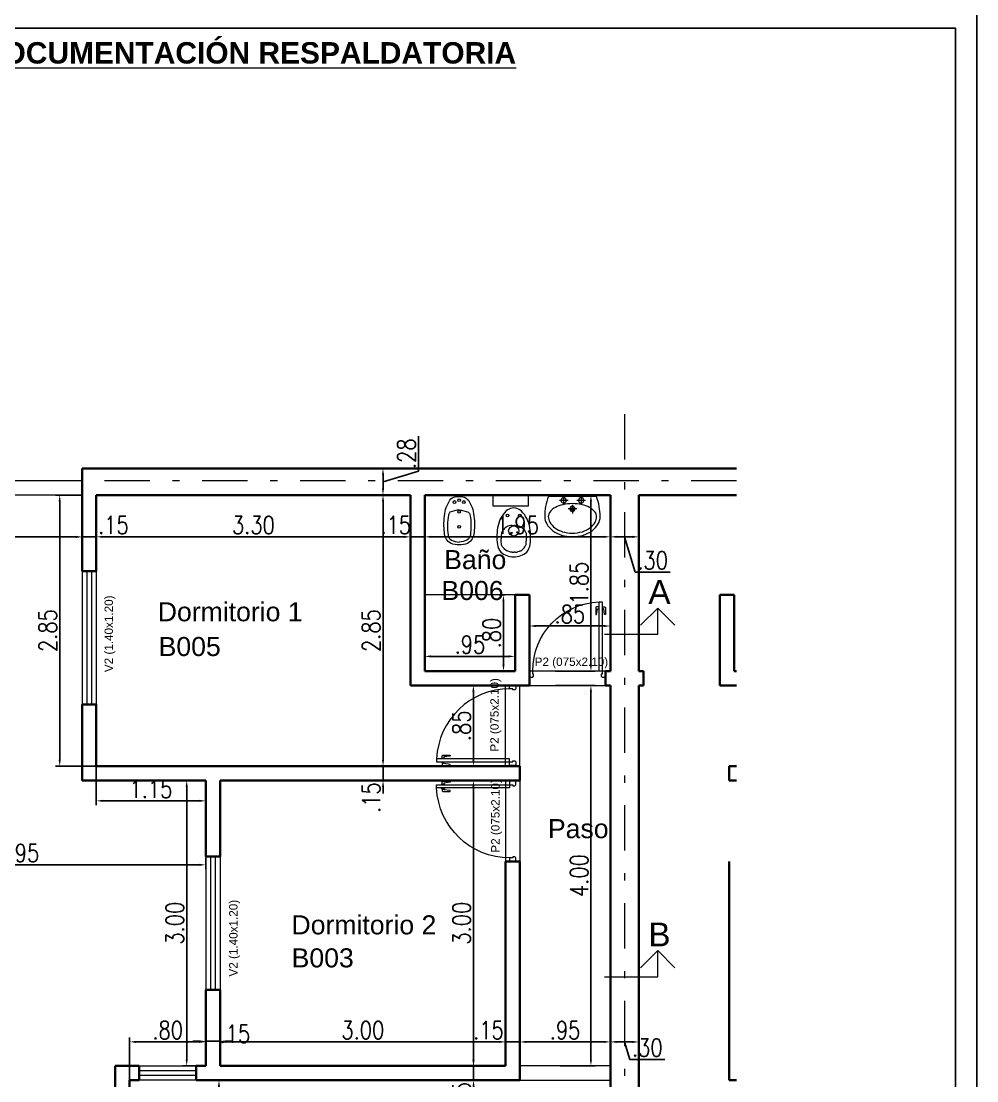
# Model space of a CAD drawing. Header units: millimetres. Extents: x 2761 to 3221, y 1635 to 1962.
# Drawn here: x 3038.4 to 3051.78, y 1847.12 to 1861.96 of the extents above; entities that cross this region are included whole.
import ezdxf
from ezdxf.enums import TextEntityAlignment as Align

# ---------------------------------------------------------------- set-up
doc = ezdxf.new("R2010")
doc.units = ezdxf.units.MM
doc.linetypes.add('DASHDOT', pattern=[25.4, 12.7, -6.35, 0, -6.35])
doc.linetypes.add('DASHED', pattern=[19.05, 12.7, -6.35])
doc.layers.get('Defpoints').update_dxf_attribs({"lineweight": 5})
for name, color, linetype, lineweight in [('Aberturas', 239, 'Continuous', 18), ('Artefacctos', 249, 'Continuous', 20), ('Cotas', 8, 'Continuous', 15), ('Detalles', 3, 'Continuous', 15), ('Ejes', 3, 'DASHDOT', 13), ('Muros', 6, 'Continuous', 50), ('Proyecciones', 249, 'DASHED', 0), ('Textos', 3, 'Continuous', 9)]:
    doc.layers.add(name, color=color, linetype=linetype, lineweight=lineweight)
doc.layers.add('No View', color=70, linetype='Continuous', plot=False)
doc.styles.add('cotas', font='romans.shx', dxfattribs={"width": 0.8})
doc.styles.add('ROMANS', font='romans', dxfattribs={"width": 0.8})
doc.styles.get("Standard").update_dxf_attribs({"font": 'arial.ttf'})
doc.dimstyles.new('Esc 1-75', dxfattribs={"dimtxt": 0.25, "dimasz": 0.09, "dimexe": 0.06, "dimexo": 0, "dimgap": 0.04, "dimtad": 1, "dimlfac": 0.75, "dimzin": 4, "dimdsep": 46, "dimtxsty": 'cotas', "dimcen": 2.5, "dimclrd": 7, "dimclre": 7, "dimclrt": 256, "dimaunit": 1, "dimadec": 0, "dimazin": 0, "dimtfac": 1, "dimtmove": 1, "dimatfit": 3, "dimfxl": 0.06, "dimarcsym": 0})

# ---------------------------------------------------------------- blocks, each defined once
blk = doc.blocks.new('Rotulo-PRONEV')
at = {"ltscale": 4}
blk.add_lwpolyline([(20.701, 2.099), (0.299, 2.099), (0.299, 29.398), (20.701, 29.398)], close=True, dxfattribs=at)
at = {"layer": 'No View'}
blk.add_lwpolyline([(0, 0), (21, 0), (21, 29.7), (0, 29.7)], close=True, dxfattribs=at)
blk = doc.blocks.new('Bidet')
at = {"color": 0, "linetype": 'ByBlock'}
blk.add_lwpolyline([(0.097, 0.628, -0.262722), (0.176, 0.5, -0.061431), (0.171, 0.274, -0.073837), (0.143, 0.178, -0.02136), (0.11, 0.116, -0.217458), (0.046, 0.075, -0.067695), (0, 0.071, -0.067639), (-0.045, 0.075, -0.190009), (-0.109, 0.116, -0.02136), (-0.143, 0.178, -0.069685), (-0.171, 0.274, -0.061431), (-0.176, 0.5, -0.262722), (-0.097, 0.628, -0.09682), (0, 0.645, -0.096471), (0.097, 0.628)], format="xyb", close=True, dxfattribs=at)
for points in [[(-0.127, 0.29, -0.084724), (-0.132, 0.53, -0.252864), (-0.091, 0.589, -0.103412), (0, 0.612, -0.103412)], [(0.127, 0.29, 0.084724), (0.132, 0.53, 0.252864), (0.091, 0.589, 0.103412), (0.001, 0.612, 0.103412)], [(0, 0.231, -0.087783), (-0.109, 0.258, -0.148188), (-0.127, 0.29, -0.09678)], [(0.001, 0.231, 0.087783), (0.109, 0.258, 0.148188), (0.127, 0.29, 0.09678)]]:
    blk.add_lwpolyline(points, format="xyb", dxfattribs=at)
for centre, radius in [((0, 0.431), 0.0166), ((0, 0.253), 0.0171), ((-0.056, 0.137), 0.0166), ((0, 0.116), 0.0166), ((0.056, 0.137), 0.0166)]:
    blk.add_circle(centre, radius, dxfattribs=at)
blk = doc.blocks.new('Inodoro')
at = {"color": 0, "linetype": 'ByBlock'}
blk.add_lwpolyline([(0, 0.585, 0.193023), (-0.137, 0.535, 0.145572), (-0.172, 0.456, 0.077711), (-0.165, 0.255, 0.087544), (-0.125, 0.161, 0.055228), (-0.065, 0.091, 0.090627), (0, 0.072, 0.091051), (0.065, 0.091, 0.055228), (0.126, 0.161, 0.087544), (0.165, 0.255, 0.077711), (0.172, 0.456, 0.145572), (0.137, 0.535, 0.193023), (0, 0.585, 61.25604)], format="xyb", close=True, dxfattribs=at)
for points in [[(-0.015, 0.536), (-0.033, 0.535, 0.028747), (-0.061, 0.527, 0.052421), (-0.075, 0.521, 0.050041), (-0.092, 0.508, 0.040538), (-0.109, 0.49, 0.036304), (-0.125, 0.468, 0.08346), (-0.129, 0.457, 0.024812), (-0.13, 0.446, 0.009631), (-0.132, 0.42, 0.014344), (-0.133, 0.411, 0.009208), (-0.132, 0.396)], [(0.015, 0.536), (0.033, 0.535, -0.028747), (0.061, 0.527, -0.052421), (0.075, 0.521, -0.050041), (0.092, 0.508, -0.040538), (0.109, 0.49, -0.036304), (0.124, 0.468, -0.08346), (0.129, 0.457, -0.024812), (0.13, 0.446, -0.009631), (0.132, 0.42, -0.014344), (0.132, 0.411, -0.009208), (0.132, 0.396)], [(-0.015, 0.256), (-0.033, 0.258, -0.028747), (-0.061, 0.265, -0.052421), (-0.075, 0.272, -0.050041), (-0.092, 0.284, -0.040538), (-0.109, 0.303, -0.036304), (-0.125, 0.325, -0.08346), (-0.129, 0.336, -0.024812), (-0.13, 0.346, -0.009631), (-0.132, 0.373, -0.014344), (-0.133, 0.382, -0.009208), (-0.132, 0.396)], [(0.015, 0.256), (0.033, 0.258, 0.028747), (0.061, 0.265, 0.052421), (0.075, 0.272, 0.050041), (0.092, 0.284, 0.040538), (0.109, 0.303, 0.036304), (0.124, 0.325, 0.08346), (0.129, 0.336, 0.024812), (0.13, 0.346, 0.009631), (0.132, 0.373, 0.014344), (0.132, 0.382, 0.009208), (0.132, 0.396)]]:
    blk.add_lwpolyline(points, format="xyb", dxfattribs=at)
for points in [[(-0.015, 0.536), (0, 0.536)], [(0.015, 0.536), (0, 0.536)], [(-0.015, 0.256), (0, 0.256)], [(0.015, 0.256), (0, 0.256)]]:
    blk.add_lwpolyline(points, dxfattribs=at)
for centre, radius in [((0, 0.314), 0.0535), ((-0.064, 0.152), 0.0141), ((0.064, 0.152), 0.0141)]:
    blk.add_circle(centre, radius, dxfattribs=at)
at = {"color": 0, "linetype": 'ByBlock', "style": 'ROMANS', "flags": 1}
blk.add_attdef('NOMENCLATURA', text='', height=0.08, dxfattribs=at).set_placement((0.017, 0.438), align=Align.MIDDLE)
blk = doc.blocks.new('Lav1')
at = {"color": 0, "linetype": 'ByBlock'}
for p, q in [((-0.098, 0.005), (-0.098, -0.092)), ((0.098, 0.005), (0.098, -0.092)), ((-0.146, -0.044), (-0.049, -0.044)), ((0, -0.092), (0, -0.189)), ((0.049, -0.044), (0.146, -0.044)), ((-0.048, -0.14), (0.048, -0.14))]:
    blk.add_line(p, q, dxfattribs=at)
for points in [[(0.268, 0, -0.093113), (0.31, -0.225, -0.130379), (0.288, -0.307, -0.106492), (0.219, -0.384, -0.084146), (0.123, -0.432, -0.073141), (0, -0.45, -0.073141), (-0.123, -0.432, -0.084146), (-0.219, -0.384, -0.106492), (-0.288, -0.307, -0.130379), (-0.31, -0.225, -0.093113), (-0.268, 0)], [(-0.27, -0.225, -0.165741), (-0.253, -0.175, -0.105633), (-0.191, -0.122, -0.068595), (-0.109, -0.092, -0.054776), (0, -0.08, -0.054776), (0.109, -0.092, -0.068595), (0.191, -0.122, -0.105633), (0.253, -0.175, -0.165741), (0.27, -0.225, -0.130379), (0.253, -0.287, -0.106492), (0.196, -0.352, -0.084146), (0.111, -0.394, -0.073141), (0, -0.41, -0.073141), (-0.111, -0.394, -0.084146), (-0.196, -0.352, -0.106492), (-0.253, -0.287, -0.130379)]]:
    blk.add_lwpolyline(points, format="xyb", close=True, dxfattribs=at)
for centre, radius in [((-0.098, -0.044), 0.03), ((0, -0.14), 0.028), ((0.098, -0.044), 0.03), ((0, -0.14), 0.014)]:
    blk.add_circle(centre, radius, dxfattribs=at)
blk = doc.blocks.new('*D225')
at = {"layer": 'Cotas', "color": 7, "lineweight": -2, "transparency": 16777216}
for p, q in [((3042.624, 1855.325), (3043.526, 1855.325)), ((3043.466, 1855.235), (3043.466, 1851.615)), ((3042.624, 1851.525), (3043.526, 1851.525))]:
    blk.add_line(p, q, dxfattribs=at)
at = {"layer": 'Cotas', "color": 7, "transparency": 16777216}
for points in [[(3043.451, 1855.235), (3043.481, 1855.235), (3043.466, 1855.325)], [(3043.451, 1851.615), (3043.481, 1851.615), (3043.466, 1851.525)]]:
    blk.add_solid(points, dxfattribs=at)
at = {"layer": 'Defpoints', "color": 0, "transparency": 16777216}
for p in [(3042.624, 1855.325), (3042.624, 1851.525), (3043.466, 1851.525)]:
    blk.add_point(p, dxfattribs=at)
at = {"layer": 'Cotas', "transparency": 16777216, "insert": (3043.301, 1853.425), "char_height": 0.25, "attachment_point": 5, "rotation": 90, "style": 'cotas'}
blk.add_mtext('2.85', dxfattribs=at)
blk = doc.blocks.new('*D226')
at = {"layer": 'Cotas', "color": 7, "lineweight": -2, "transparency": 16777216}
for p, q in [((3044.41, 1851.325), (3044.792, 1851.325)), ((3044.732, 1851.235), (3044.732, 1847.415)), ((3044.543, 1847.325), (3044.792, 1847.325))]:
    blk.add_line(p, q, dxfattribs=at)
at = {"layer": 'Cotas', "color": 7, "transparency": 16777216}
for points in [[(3044.717, 1851.235), (3044.747, 1851.235), (3044.732, 1851.325)], [(3044.717, 1847.415), (3044.747, 1847.415), (3044.732, 1847.325)]]:
    blk.add_solid(points, dxfattribs=at)
at = {"layer": 'Defpoints', "color": 0, "transparency": 16777216}
for p in [(3044.41, 1851.325), (3044.543, 1847.325), (3044.732, 1847.325)]:
    blk.add_point(p, dxfattribs=at)
at = {"layer": 'Cotas', "transparency": 16777216, "insert": (3044.567, 1849.325), "char_height": 0.25, "attachment_point": 5, "rotation": 90, "style": 'cotas'}
blk.add_mtext('3.00', dxfattribs=at)
blk = doc.blocks.new('*D227')
at = {"layer": 'Cotas', "color": 7, "lineweight": -2, "transparency": 16777216}
for p, q in [((3041.183, 1848.36), (3041.183, 1847.602)), ((3045.183, 1847.743), (3045.183, 1847.602)), ((3045.093, 1847.662), (3041.273, 1847.662))]:
    blk.add_line(p, q, dxfattribs=at)
at = {"layer": 'Cotas', "color": 7, "transparency": 16777216}
for points in [[(3041.273, 1847.677), (3041.273, 1847.647), (3041.183, 1847.662)], [(3045.093, 1847.677), (3045.093, 1847.647), (3045.183, 1847.662)]]:
    blk.add_solid(points, dxfattribs=at)
at = {"layer": 'Defpoints', "color": 0, "transparency": 16777216}
for p in [(3041.183, 1848.36), (3045.183, 1847.743), (3041.183, 1847.662)]:
    blk.add_point(p, dxfattribs=at)
at = {"layer": 'Cotas', "transparency": 16777216, "insert": (3043.183, 1847.827), "char_height": 0.25, "attachment_point": 5, "style": 'cotas'}
blk.add_mtext('3.00', dxfattribs=at)
blk = doc.blocks.new('*D254')
at = {"layer": 'Cotas', "color": 7, "lineweight": -2, "transparency": 16777216}
for p, q in [((3044.531, 1852.658), (3044.792, 1852.658)), ((3044.732, 1852.568), (3044.732, 1851.615)), ((3044.531, 1851.525), (3044.792, 1851.525))]:
    blk.add_line(p, q, dxfattribs=at)
at = {"layer": 'Cotas', "color": 7, "transparency": 16777216}
for points in [[(3044.717, 1852.568), (3044.747, 1852.568), (3044.732, 1852.658)], [(3044.717, 1851.615), (3044.747, 1851.615), (3044.732, 1851.525)]]:
    blk.add_solid(points, dxfattribs=at)
at = {"layer": 'Defpoints', "color": 0, "transparency": 16777216}
for p in [(3044.531, 1852.658), (3044.531, 1851.525), (3044.732, 1851.525)]:
    blk.add_point(p, dxfattribs=at)
at = {"layer": 'Cotas', "transparency": 16777216, "insert": (3044.567, 1852.091), "char_height": 0.25, "attachment_point": 5, "rotation": 90, "style": 'cotas'}
blk.add_mtext('.85', dxfattribs=at)
blk = doc.blocks.new('*D228')
at = {"layer": 'Cotas', "color": 7, "lineweight": -2, "transparency": 16777216}
for p, q in [((3045.383, 1847.632), (3045.383, 1847.722)), ((3046.65, 1847.632), (3046.65, 1847.722)), ((3046.56, 1847.662), (3045.473, 1847.662))]:
    blk.add_line(p, q, dxfattribs=at)
at = {"layer": 'Cotas', "color": 7, "transparency": 16777216}
for points in [[(3045.473, 1847.677), (3045.473, 1847.647), (3045.383, 1847.662)], [(3046.56, 1847.677), (3046.56, 1847.647), (3046.65, 1847.662)]]:
    blk.add_solid(points, dxfattribs=at)
at = {"layer": 'Defpoints', "color": 0, "transparency": 16777216}
for p in [(3045.383, 1847.662), (3045.383, 1847.632), (3046.65, 1847.632)]:
    blk.add_point(p, dxfattribs=at)
at = {"layer": 'Cotas', "transparency": 16777216, "insert": (3046.016, 1847.827), "char_height": 0.25, "attachment_point": 5, "style": 'cotas'}
blk.add_mtext('.95', dxfattribs=at)
blk = doc.blocks.new('*D230')
at = {"layer": 'Cotas', "color": 7, "lineweight": -2, "transparency": 16777216}
for p, q in [((3040.864, 1847.125), (3041.228, 1847.125)), ((3041.168, 1847.035), (3041.168, 1840.922)), ((3039.916, 1840.832), (3041.228, 1840.832))]:
    blk.add_line(p, q, dxfattribs=at)
at = {"layer": 'Cotas', "color": 7, "transparency": 16777216}
for points in [[(3041.153, 1847.035), (3041.183, 1847.035), (3041.168, 1847.125)], [(3041.153, 1840.922), (3041.183, 1840.922), (3041.168, 1840.832)]]:
    blk.add_solid(points, dxfattribs=at)
at = {"layer": 'Defpoints', "color": 0, "transparency": 16777216}
for p in [(3040.864, 1847.125), (3039.916, 1840.832), (3041.168, 1840.832)]:
    blk.add_point(p, dxfattribs=at)
at = {"layer": 'Cotas', "transparency": 16777216, "insert": (3041.003, 1843.978), "char_height": 0.25, "attachment_point": 5, "rotation": 90, "style": 'cotas'}
blk.add_mtext('4.72', dxfattribs=at)
blk = doc.blocks.new('*D255')
at = {"layer": 'Cotas', "color": 7, "lineweight": -2, "transparency": 16777216}
for p, q in [((3044.05, 1855.325), (3044.05, 1854.679)), ((3046.65, 1855.325), (3046.65, 1854.679)), ((3044.14, 1854.739), (3046.56, 1854.739))]:
    blk.add_line(p, q, dxfattribs=at)
at = {"layer": 'Cotas', "color": 7, "transparency": 16777216}
for points in [[(3044.14, 1854.754), (3044.14, 1854.724), (3044.05, 1854.739)], [(3046.56, 1854.754), (3046.56, 1854.724), (3046.65, 1854.739)]]:
    blk.add_solid(points, dxfattribs=at)
at = {"layer": 'Defpoints', "color": 0, "transparency": 16777216}
for p in [(3044.05, 1855.325), (3046.65, 1855.325), (3046.65, 1854.739)]:
    blk.add_point(p, dxfattribs=at)
at = {"layer": 'Cotas', "transparency": 16777216, "insert": (3045.35, 1854.904), "char_height": 0.25, "attachment_point": 5, "style": 'cotas'}
blk.add_mtext('1.95', dxfattribs=at)
blk = doc.blocks.new('P82i')
at = {"color": 0, "linetype": 'ByBlock'}
for points in [[(0.041, 0.798), (0.036, 0.798), (0.036, 0.838), (0.041, 0.838)], [(0.076, 0.838), (0.081, 0.838), (0.081, 0.798), (0.076, 0.798)]]:
    blk.add_lwpolyline(points, dxfattribs=at)
for points in [[(0.076, 0.89), (0.041, 0.89), (0.041, 0.07), (0.076, 0.07)], [(0, 0.07), (0.041, 0.07), (0.041, 0.035), (0.051, 0.035), (0.051, 0.01), (0.041, 0), (0, 0)], [(0.9, 0), (0.861, 0), (0.851, 0.01), (0.851, 0.035), (0.861, 0.035), (0.861, 0.07), (0.9, 0.07)]]:
    blk.add_lwpolyline(points, close=True, dxfattribs=at)
for points in [[(0.036, 0.828), (0.011, 0.828, 0.414214), (0.001, 0.818), (0.001, 0.738), (0.011, 0.738), (0.021, 0.808), (0.036, 0.808)], [(0.081, 0.828), (0.106, 0.828, -0.414214), (0.116, 0.818), (0.116, 0.738), (0.106, 0.738), (0.096, 0.808), (0.081, 0.808)]]:
    blk.add_lwpolyline(points, format="xyb", dxfattribs=at)
blk.add_arc((0.041, 0.07), 0.82, 360, 87.5537, dxfattribs=at)
blk = doc.blocks.new('*D231')
at = {"layer": 'Cotas', "color": 7, "lineweight": -2, "transparency": 16777216}
for p, q in [((3039.25, 1851.325), (3040.776, 1851.325)), ((3040.716, 1851.235), (3040.716, 1847.415)), ((3040.983, 1847.325), (3040.656, 1847.325))]:
    blk.add_line(p, q, dxfattribs=at)
at = {"layer": 'Cotas', "color": 7, "transparency": 16777216}
for points in [[(3040.701, 1851.235), (3040.731, 1851.235), (3040.716, 1851.325)], [(3040.701, 1847.415), (3040.731, 1847.415), (3040.716, 1847.325)]]:
    blk.add_solid(points, dxfattribs=at)
at = {"layer": 'Defpoints', "color": 0, "transparency": 16777216}
for p in [(3039.25, 1851.325), (3040.716, 1847.325), (3040.983, 1847.325)]:
    blk.add_point(p, dxfattribs=at)
at = {"layer": 'Cotas', "transparency": 16777216, "insert": (3040.551, 1849.325), "char_height": 0.25, "attachment_point": 5, "rotation": 90, "style": 'cotas'}
blk.add_mtext('3.00', dxfattribs=at)
blk = doc.blocks.new('*D232')
at = {"layer": 'Cotas', "color": 7, "lineweight": -2, "transparency": 16777216}
for p, q in [((3039.45, 1854.903), (3039.45, 1854.679)), ((3043.85, 1854.903), (3043.85, 1854.679)), ((3043.76, 1854.739), (3039.54, 1854.739))]:
    blk.add_line(p, q, dxfattribs=at)
at = {"layer": 'Cotas', "color": 7, "transparency": 16777216}
for points in [[(3039.54, 1854.754), (3039.54, 1854.724), (3039.45, 1854.739)], [(3043.76, 1854.754), (3043.76, 1854.724), (3043.85, 1854.739)]]:
    blk.add_solid(points, dxfattribs=at)
at = {"layer": 'Defpoints', "color": 0, "transparency": 16777216}
for p in [(3039.45, 1854.903), (3043.85, 1854.903), (3039.45, 1854.739)]:
    blk.add_point(p, dxfattribs=at)
at = {"layer": 'Cotas', "transparency": 16777216, "insert": (3041.65, 1854.904), "char_height": 0.25, "attachment_point": 5, "style": 'cotas'}
blk.add_mtext('3.30', dxfattribs=at)
blk = doc.blocks.new('*D256')
at = {"layer": 'Cotas', "color": 7, "lineweight": -2, "transparency": 16777216}
for p, q in [((3044.05, 1852.858), (3044.05, 1853.124)), ((3044.14, 1853.064), (3045.226, 1853.064)), ((3045.316, 1852.858), (3045.316, 1853.124))]:
    blk.add_line(p, q, dxfattribs=at)
at = {"layer": 'Cotas', "color": 7, "transparency": 16777216}
for points in [[(3044.14, 1853.079), (3044.14, 1853.049), (3044.05, 1853.064)], [(3045.226, 1853.079), (3045.226, 1853.049), (3045.316, 1853.064)]]:
    blk.add_solid(points, dxfattribs=at)
at = {"layer": 'Defpoints', "color": 0, "transparency": 16777216}
for p in [(3045.316, 1853.064), (3044.05, 1852.858), (3045.316, 1852.858)]:
    blk.add_point(p, dxfattribs=at)
at = {"layer": 'Cotas', "transparency": 16777216, "insert": (3044.683, 1853.229), "char_height": 0.25, "attachment_point": 5, "style": 'cotas'}
blk.add_mtext('.95', dxfattribs=at)
blk = doc.blocks.new('*D233')
at = {"layer": 'Cotas', "color": 7, "lineweight": -2, "transparency": 16777216}
for p, q in [((3039.25, 1854.978), (3039.25, 1854.677)), ((3035.716, 1853.707), (3035.716, 1854.797)), ((3035.806, 1854.737), (3039.16, 1854.737))]:
    blk.add_line(p, q, dxfattribs=at)
at = {"layer": 'Cotas', "color": 7, "transparency": 16777216}
for points in [[(3035.806, 1854.752), (3035.806, 1854.722), (3035.716, 1854.737)], [(3039.16, 1854.752), (3039.16, 1854.722), (3039.25, 1854.737)]]:
    blk.add_solid(points, dxfattribs=at)
at = {"layer": 'Defpoints', "color": 0, "transparency": 16777216}
for p in [(3039.25, 1854.978), (3039.25, 1854.737), (3035.716, 1853.707)]:
    blk.add_point(p, dxfattribs=at)
at = {"layer": 'Cotas', "transparency": 16777216, "insert": (3037.483, 1854.902), "char_height": 0.25, "attachment_point": 5, "style": 'cotas'}
blk.add_mtext('2.65', dxfattribs=at)
blk = doc.blocks.new('*D234')
at = {"layer": 'Cotas', "color": 7, "lineweight": -2, "transparency": 16777216}
for p, q in [((3039.25, 1854.503), (3039.25, 1854.799)), ((3039.45, 1854.482), (3039.45, 1854.799)), ((3039.16, 1854.739), (3039.07, 1854.739)), ((3039.45, 1854.739), (3039.25, 1854.739)), ((3039.54, 1854.739), (3039.63, 1854.739))]:
    blk.add_line(p, q, dxfattribs=at)
at = {"layer": 'Cotas', "color": 7, "transparency": 16777216}
for points in [[(3039.16, 1854.754), (3039.16, 1854.724), (3039.25, 1854.739)], [(3039.54, 1854.754), (3039.54, 1854.724), (3039.45, 1854.739)]]:
    blk.add_solid(points, dxfattribs=at)
at = {"layer": 'Defpoints', "color": 0, "transparency": 16777216}
for p in [(3039.25, 1854.739), (3039.25, 1854.503), (3039.45, 1854.482)]:
    blk.add_point(p, dxfattribs=at)
at = {"layer": 'Cotas', "transparency": 16777216, "insert": (3039.69, 1854.904), "char_height": 0.25, "attachment_point": 5, "style": 'cotas'}
blk.add_mtext('.15', dxfattribs=at)
blk = doc.blocks.new('*D218')
at = {"layer": 'Cotas', "color": 7, "lineweight": -2, "transparency": 16777216}
for p, q in [((3046.063, 1855.325), (3046.438, 1855.325)), ((3046.378, 1852.948), (3046.378, 1855.235)), ((3045.882, 1852.858), (3046.438, 1852.858))]:
    blk.add_line(p, q, dxfattribs=at)
at = {"layer": 'Cotas', "color": 7, "transparency": 16777216}
for points in [[(3046.363, 1855.235), (3046.393, 1855.235), (3046.378, 1855.325)], [(3046.363, 1852.948), (3046.393, 1852.948), (3046.378, 1852.858)]]:
    blk.add_solid(points, dxfattribs=at)
at = {"layer": 'Defpoints', "color": 0, "transparency": 16777216}
for p in [(3046.063, 1855.325), (3046.378, 1855.325), (3045.882, 1852.858)]:
    blk.add_point(p, dxfattribs=at)
at = {"layer": 'Cotas', "transparency": 16777216, "insert": (3046.213, 1854.091), "char_height": 0.25, "attachment_point": 5, "rotation": 90, "style": 'cotas'}
blk.add_mtext('1.85', dxfattribs=at)
blk = doc.blocks.new('*D219')
at = {"layer": 'Cotas', "color": 7, "lineweight": -2, "transparency": 16777216}
for p, q in [((3045.183, 1847.325), (3045.183, 1847.722)), ((3045.383, 1847.206), (3045.383, 1847.722)), ((3045.093, 1847.662), (3045.003, 1847.662)), ((3045.183, 1847.662), (3045.383, 1847.662)), ((3045.473, 1847.662), (3045.563, 1847.662))]:
    blk.add_line(p, q, dxfattribs=at)
at = {"layer": 'Cotas', "color": 7, "transparency": 16777216}
for points in [[(3045.093, 1847.677), (3045.093, 1847.647), (3045.183, 1847.662)], [(3045.473, 1847.677), (3045.473, 1847.647), (3045.383, 1847.662)]]:
    blk.add_solid(points, dxfattribs=at)
at = {"layer": 'Defpoints', "color": 0, "transparency": 16777216}
for p in [(3045.383, 1847.662), (3045.183, 1847.325), (3045.383, 1847.206)]:
    blk.add_point(p, dxfattribs=at)
at = {"layer": 'Cotas', "transparency": 16777216, "insert": (3044.943, 1847.827), "char_height": 0.25, "attachment_point": 5, "style": 'cotas'}
blk.add_mtext('.15', dxfattribs=at)
blk = doc.blocks.new('*D220')
at = {"layer": 'Cotas', "color": 7, "lineweight": -2, "transparency": 16777216}
for p, q in [((3045.882, 1852.658), (3046.438, 1852.658)), ((3046.378, 1847.415), (3046.378, 1852.568)), ((3045.948, 1847.325), (3046.438, 1847.325))]:
    blk.add_line(p, q, dxfattribs=at)
at = {"layer": 'Cotas', "color": 7, "transparency": 16777216}
for points in [[(3046.363, 1852.568), (3046.393, 1852.568), (3046.378, 1852.658)], [(3046.363, 1847.415), (3046.393, 1847.415), (3046.378, 1847.325)]]:
    blk.add_solid(points, dxfattribs=at)
at = {"layer": 'Defpoints', "color": 0, "transparency": 16777216}
for p in [(3045.882, 1852.658), (3046.378, 1852.658), (3045.948, 1847.325)]:
    blk.add_point(p, dxfattribs=at)
at = {"layer": 'Cotas', "lineweight": 20, "transparency": 16777216, "insert": (3046.213, 1849.992), "char_height": 0.25, "attachment_point": 5, "rotation": 90, "style": 'cotas'}
blk.add_mtext('4.00', dxfattribs=at)
blk = doc.blocks.new('*D235')
at = {"layer": 'Cotas', "color": 7, "lineweight": -2, "transparency": 16777216}
for p, q in [((3047.05, 1847.87), (3047.05, 1847.602)), ((3046.65, 1847.632), (3046.65, 1847.722)), ((3046.74, 1847.662), (3046.96, 1847.662)), ((3046.85, 1847.662), (3046.923, 1847.417)), ((3046.923, 1847.417), (3047.413, 1847.417))]:
    blk.add_line(p, q, dxfattribs=at)
at = {"layer": 'Cotas', "color": 7, "transparency": 16777216}
for points in [[(3046.74, 1847.677), (3046.74, 1847.647), (3046.65, 1847.662)], [(3046.96, 1847.677), (3046.96, 1847.647), (3047.05, 1847.662)]]:
    blk.add_solid(points, dxfattribs=at)
at = {"layer": 'Defpoints', "color": 0, "transparency": 16777216}
for p in [(3047.05, 1847.87), (3046.65, 1847.632), (3047.05, 1847.662)]:
    blk.add_point(p, dxfattribs=at)
at = {"layer": 'Cotas', "lineweight": 20, "transparency": 16777216, "insert": (3047.168, 1847.582), "char_height": 0.25, "attachment_point": 5, "style": 'cotas'}
blk.add_mtext('.30', dxfattribs=at)
blk = doc.blocks.new('*D236')
at = {"layer": 'Cotas', "color": 7, "lineweight": -2, "transparency": 16777216}
for p, q in [((3041.183, 1848.36), (3041.183, 1847.61)), ((3040.983, 1847.77), (3040.983, 1847.61)), ((3040.893, 1847.67), (3040.803, 1847.67)), ((3041.183, 1847.67), (3040.983, 1847.67)), ((3041.273, 1847.67), (3041.363, 1847.67))]:
    blk.add_line(p, q, dxfattribs=at)
at = {"layer": 'Cotas', "color": 7, "transparency": 16777216}
for points in [[(3040.893, 1847.685), (3040.893, 1847.655), (3040.983, 1847.67)], [(3041.273, 1847.685), (3041.273, 1847.655), (3041.183, 1847.67)]]:
    blk.add_solid(points, dxfattribs=at)
at = {"layer": 'Defpoints', "color": 0, "transparency": 16777216}
for p in [(3041.183, 1848.36), (3040.983, 1847.77), (3040.983, 1847.67)]:
    blk.add_point(p, dxfattribs=at)
at = {"layer": 'Cotas', "lineweight": 20, "transparency": 16777216, "insert": (3041.391, 1847.774), "char_height": 0.25, "attachment_point": 5, "style": 'cotas'}
blk.add_mtext('.15', dxfattribs=at)
blk = doc.blocks.new('*D221')
at = {"layer": 'Cotas', "color": 7, "lineweight": -2, "transparency": 16777216}
for p, q in [((3039.916, 1847.125), (3039.916, 1847.722)), ((3040.983, 1847.325), (3040.983, 1847.722)), ((3040.893, 1847.662), (3040.006, 1847.662))]:
    blk.add_line(p, q, dxfattribs=at)
at = {"layer": 'Cotas', "color": 7, "transparency": 16777216}
for points in [[(3040.006, 1847.677), (3040.006, 1847.647), (3039.916, 1847.662)], [(3040.893, 1847.677), (3040.893, 1847.647), (3040.983, 1847.662)]]:
    blk.add_solid(points, dxfattribs=at)
at = {"layer": 'Defpoints', "color": 0, "transparency": 16777216}
for p in [(3039.916, 1847.662), (3040.983, 1847.325), (3039.916, 1847.125)]:
    blk.add_point(p, dxfattribs=at)
at = {"layer": 'Cotas', "lineweight": 20, "transparency": 16777216, "insert": (3040.45, 1847.827), "char_height": 0.25, "attachment_point": 5, "style": 'cotas'}
blk.add_mtext('.80', dxfattribs=at)
blk = doc.blocks.new('*D240')
at = {"layer": 'Cotas', "color": 7, "lineweight": -2, "transparency": 16777216}
for p, q in [((3039.45, 1851.525), (3039.45, 1850.98)), ((3040.983, 1851.325), (3040.983, 1850.98)), ((3040.893, 1851.04), (3039.54, 1851.04))]:
    blk.add_line(p, q, dxfattribs=at)
at = {"layer": 'Cotas', "color": 7, "transparency": 16777216}
for points in [[(3039.54, 1851.055), (3039.54, 1851.025), (3039.45, 1851.04)], [(3040.893, 1851.055), (3040.893, 1851.025), (3040.983, 1851.04)]]:
    blk.add_solid(points, dxfattribs=at)
at = {"layer": 'Defpoints', "color": 0, "transparency": 16777216}
for p in [(3039.45, 1851.525), (3040.983, 1851.325), (3039.45, 1851.04)]:
    blk.add_point(p, dxfattribs=at)
at = {"layer": 'Cotas', "lineweight": 20, "transparency": 16777216, "insert": (3040.216, 1851.205), "char_height": 0.25, "attachment_point": 5, "style": 'cotas'}
blk.add_mtext('1.15', dxfattribs=at)
blk = doc.blocks.new('*D222')
at = {"layer": 'Cotas', "color": 7, "lineweight": -2, "transparency": 16777216}
for p, q in [((3039.25, 1855.325), (3038.877, 1855.325)), ((3038.937, 1851.615), (3038.937, 1855.235)), ((3039.45, 1851.525), (3038.877, 1851.525))]:
    blk.add_line(p, q, dxfattribs=at)
at = {"layer": 'Cotas', "color": 7, "transparency": 16777216}
for points in [[(3038.922, 1855.235), (3038.952, 1855.235), (3038.937, 1855.325)], [(3038.922, 1851.615), (3038.952, 1851.615), (3038.937, 1851.525)]]:
    blk.add_solid(points, dxfattribs=at)
at = {"layer": 'Defpoints', "color": 0, "transparency": 16777216}
for p in [(3038.937, 1855.325), (3039.25, 1855.325), (3039.45, 1851.525)]:
    blk.add_point(p, dxfattribs=at)
at = {"layer": 'Cotas', "lineweight": 20, "transparency": 16777216, "insert": (3038.772, 1853.425), "char_height": 0.25, "attachment_point": 5, "rotation": 90, "style": 'cotas'}
blk.add_mtext('2.85', dxfattribs=at)
blk = doc.blocks.new('*D241')
at = {"layer": 'Cotas', "color": 7, "lineweight": -2, "transparency": 16777216}
for p, q in [((3045.17, 1853.925), (3045.093, 1853.925)), ((3045.153, 1852.948), (3045.153, 1853.835)), ((3045.17, 1852.858), (3045.093, 1852.858))]:
    blk.add_line(p, q, dxfattribs=at)
at = {"layer": 'Cotas', "color": 7, "transparency": 16777216}
for points in [[(3045.138, 1853.835), (3045.168, 1853.835), (3045.153, 1853.925)], [(3045.138, 1852.948), (3045.168, 1852.948), (3045.153, 1852.858)]]:
    blk.add_solid(points, dxfattribs=at)
at = {"layer": 'Defpoints', "color": 0, "transparency": 16777216}
for p in [(3045.153, 1853.925), (3045.17, 1853.925), (3045.17, 1852.858)]:
    blk.add_point(p, dxfattribs=at)
at = {"layer": 'Cotas', "lineweight": 20, "transparency": 16777216, "insert": (3044.988, 1853.391), "char_height": 0.25, "attachment_point": 5, "rotation": 90, "style": 'cotas'}
blk.add_mtext('.80', dxfattribs=at)
blk = doc.blocks.new('*D242')
at = {"layer": 'Cotas', "color": 7, "lineweight": -2, "transparency": 16777216}
for p, q in [((3035.716, 1850.247), (3035.716, 1850.083)), ((3040.983, 1850.247), (3040.983, 1850.083)), ((3035.806, 1850.143), (3040.893, 1850.143))]:
    blk.add_line(p, q, dxfattribs=at)
at = {"layer": 'Cotas', "color": 7, "transparency": 16777216}
for points in [[(3035.806, 1850.158), (3035.806, 1850.128), (3035.716, 1850.143)], [(3040.893, 1850.158), (3040.893, 1850.128), (3040.983, 1850.143)]]:
    blk.add_solid(points, dxfattribs=at)
at = {"layer": 'Defpoints', "color": 0, "transparency": 16777216}
for p in [(3035.716, 1850.247), (3040.983, 1850.247), (3040.983, 1850.143)]:
    blk.add_point(p, dxfattribs=at)
at = {"layer": 'Cotas', "lineweight": 20, "transparency": 16777216, "insert": (3038.35, 1850.308), "char_height": 0.25, "attachment_point": 5, "style": 'cotas'}
blk.add_mtext('3.95', dxfattribs=at)
blk = doc.blocks.new('*D248')
at = {"layer": 'Cotas', "color": 7, "lineweight": -2, "transparency": 16777216}
for p, q in [((3044.734, 1847.415), (3044.734, 1847.505)), ((3044.543, 1847.325), (3044.794, 1847.325)), ((3044.734, 1847.325), (3044.734, 1847.125)), ((3044.739, 1847.125), (3044.674, 1847.125)), ((3044.734, 1847.035), (3044.734, 1846.945))]:
    blk.add_line(p, q, dxfattribs=at)
at = {"layer": 'Cotas', "color": 7, "transparency": 16777216}
for points in [[(3044.719, 1847.415), (3044.749, 1847.415), (3044.734, 1847.325)], [(3044.719, 1847.035), (3044.749, 1847.035), (3044.734, 1847.125)]]:
    blk.add_solid(points, dxfattribs=at)
at = {"layer": 'Defpoints', "color": 0, "transparency": 16777216}
for p in [(3044.543, 1847.325), (3044.734, 1847.125), (3044.739, 1847.125)]:
    blk.add_point(p, dxfattribs=at)
at = {"layer": 'Cotas', "lineweight": 20, "transparency": 16777216, "insert": (3044.569, 1846.885), "char_height": 0.25, "attachment_point": 5, "rotation": 90, "style": 'cotas'}
blk.add_mtext('.15', dxfattribs=at)
blk = doc.blocks.new('*D249')
at = {"layer": 'Cotas', "color": 7, "lineweight": -2, "transparency": 16777216}
for p, q in [((3043.466, 1851.615), (3043.466, 1851.705)), ((3042.624, 1851.525), (3043.526, 1851.525)), ((3043.466, 1851.525), (3043.466, 1851.325)), ((3043.283, 1851.325), (3043.526, 1851.325)), ((3043.466, 1851.235), (3043.466, 1851.145))]:
    blk.add_line(p, q, dxfattribs=at)
at = {"layer": 'Cotas', "color": 7, "transparency": 16777216}
for points in [[(3043.451, 1851.615), (3043.481, 1851.615), (3043.466, 1851.525)], [(3043.451, 1851.235), (3043.481, 1851.235), (3043.466, 1851.325)]]:
    blk.add_solid(points, dxfattribs=at)
at = {"layer": 'Defpoints', "color": 0, "transparency": 16777216}
for p in [(3042.624, 1851.525), (3043.283, 1851.325), (3043.466, 1851.325)]:
    blk.add_point(p, dxfattribs=at)
at = {"layer": 'Cotas', "lineweight": 20, "transparency": 16777216, "insert": (3043.301, 1851.085), "char_height": 0.25, "attachment_point": 5, "rotation": 90, "style": 'cotas'}
blk.add_mtext('.15', dxfattribs=at)
blk = doc.blocks.new('*D224')
at = {"layer": 'Cotas', "color": 7, "lineweight": -2, "transparency": 16777216}
for p, q in [((3043.961, 1855.66), (3043.961, 1856.149)), ((3043.334, 1855.697), (3043.526, 1855.697)), ((3043.466, 1855.511), (3043.961, 1855.66)), ((3043.466, 1855.415), (3043.466, 1855.607)), ((3042.624, 1855.325), (3043.526, 1855.325))]:
    blk.add_line(p, q, dxfattribs=at)
at = {"layer": 'Cotas', "color": 7, "transparency": 16777216}
for points in [[(3043.451, 1855.607), (3043.481, 1855.607), (3043.466, 1855.697)], [(3043.451, 1855.415), (3043.481, 1855.415), (3043.466, 1855.325)]]:
    blk.add_solid(points, dxfattribs=at)
at = {"layer": 'Defpoints', "color": 0, "transparency": 16777216}
for p in [(3043.334, 1855.697), (3043.466, 1855.697), (3042.624, 1855.325)]:
    blk.add_point(p, dxfattribs=at)
at = {"layer": 'Cotas', "lineweight": 20, "transparency": 16777216, "insert": (3043.796, 1855.904), "char_height": 0.25, "attachment_point": 5, "rotation": 90, "style": 'cotas'}
blk.add_mtext('.28', dxfattribs=at)
blk = doc.blocks.new('*D250')
at = {"layer": 'Cotas', "color": 7, "lineweight": -2, "transparency": 16777216}
for p, q in [((3044.05, 1855.325), (3044.05, 1854.679)), ((3043.85, 1854.84), (3043.85, 1854.679)), ((3043.76, 1854.739), (3043.67, 1854.739)), ((3044.05, 1854.739), (3043.85, 1854.739)), ((3044.14, 1854.739), (3044.23, 1854.739))]:
    blk.add_line(p, q, dxfattribs=at)
at = {"layer": 'Cotas', "color": 7, "transparency": 16777216}
for points in [[(3043.76, 1854.754), (3043.76, 1854.724), (3043.85, 1854.739)], [(3044.14, 1854.754), (3044.14, 1854.724), (3044.05, 1854.739)]]:
    blk.add_solid(points, dxfattribs=at)
at = {"layer": 'Defpoints', "color": 0, "transparency": 16777216}
for p in [(3044.05, 1855.325), (3043.85, 1854.84), (3043.85, 1854.739)]:
    blk.add_point(p, dxfattribs=at)
at = {"layer": 'Cotas', "lineweight": 20, "transparency": 16777216, "insert": (3043.645, 1854.904), "char_height": 0.25, "attachment_point": 5, "style": 'cotas'}
blk.add_mtext('.15', dxfattribs=at)
blk = doc.blocks.new('*D251')
at = {"layer": 'Cotas', "color": 7, "lineweight": -2, "transparency": 16777216}
for p, q in [((3046.65, 1855.325), (3046.65, 1854.679)), ((3047.05, 1854.82), (3047.05, 1854.679)), ((3046.74, 1854.739), (3046.96, 1854.739)), ((3046.85, 1854.739), (3046.998, 1854.244)), ((3046.998, 1854.244), (3047.488, 1854.244))]:
    blk.add_line(p, q, dxfattribs=at)
at = {"layer": 'Cotas', "color": 7, "transparency": 16777216}
for points in [[(3046.74, 1854.754), (3046.74, 1854.724), (3046.65, 1854.739)], [(3046.96, 1854.754), (3046.96, 1854.724), (3047.05, 1854.739)]]:
    blk.add_solid(points, dxfattribs=at)
at = {"layer": 'Defpoints', "color": 0, "transparency": 16777216}
for p in [(3046.65, 1855.325), (3047.05, 1854.82), (3047.05, 1854.739)]:
    blk.add_point(p, dxfattribs=at)
at = {"layer": 'Cotas', "lineweight": 20, "transparency": 16777216, "insert": (3047.243, 1854.409), "char_height": 0.25, "attachment_point": 5, "style": 'cotas'}
blk.add_mtext('.30', dxfattribs=at)
blk = doc.blocks.new('*D253')
at = {"layer": 'Cotas', "color": 7, "lineweight": -2, "transparency": 16777216}
for p, q in [((3046.65, 1853.76), (3046.65, 1853.43)), ((3045.516, 1853.696), (3045.516, 1853.43)), ((3045.606, 1853.49), (3046.56, 1853.49))]:
    blk.add_line(p, q, dxfattribs=at)
at = {"layer": 'Cotas', "color": 7, "transparency": 16777216}
for points in [[(3045.606, 1853.505), (3045.606, 1853.475), (3045.516, 1853.49)], [(3046.56, 1853.505), (3046.56, 1853.475), (3046.65, 1853.49)]]:
    blk.add_solid(points, dxfattribs=at)
at = {"layer": 'Defpoints', "color": 0, "transparency": 16777216}
for p in [(3046.65, 1853.76), (3045.516, 1853.696), (3046.65, 1853.49)]:
    blk.add_point(p, dxfattribs=at)
at = {"layer": 'Cotas', "lineweight": 20, "transparency": 16777216, "insert": (3046.083, 1853.655), "char_height": 0.25, "attachment_point": 5, "style": 'cotas'}
blk.add_mtext('.85', dxfattribs=at)

msp = doc.modelspace()

# ---------------------------------------------------------------- linework, layer by layer
at = {"layer": 'Aberturas'}
for p, q in [((3039.25, 1854.258), (3039.25, 1852.391)), ((3039.316, 1854.258), (3039.316, 1852.391)), ((3039.383, 1854.258), (3039.383, 1852.391)), ((3039.45, 1854.258), (3039.45, 1852.391)), ((3040.983, 1850.258), (3040.983, 1848.392)), ((3041.05, 1850.258), (3041.05, 1848.392)), ((3041.116, 1850.258), (3041.116, 1848.392)), ((3041.183, 1850.258), (3041.183, 1848.392)), ((3040.05, 1847.325), (3040.85, 1847.325)), ((3040.85, 1847.258), (3040.05, 1847.258)), ((3040.85, 1847.192), (3040.05, 1847.192)), ((3040.85, 1847.125), (3040.05, 1847.125))]:
    msp.add_line(p, q, dxfattribs=at)
at = {"layer": 'Artefacctos', "lineweight": 20}
msp.add_line((3045.316, 1853.925), (3044.05, 1853.925), dxfattribs=at)
msp.add_lwpolyline([(3045.008, 1855.325), (3045.498, 1855.325), (3045.498, 1855.169), (3045.008, 1855.169)], close=True, dxfattribs=at)
at = {"layer": 'Detalles', "color": 2, "lineweight": 20}
for p, q in [((3047.315, 1853.741), (3047.074, 1853.5)), ((3047.315, 1853.374), (3047.315, 1853.741)), ((3047.315, 1853.741), (3047.555, 1853.5)), ((3046.567, 1853.374), (3047.315, 1853.374)), ((3047.315, 1848.942), (3047.074, 1848.701)), ((3047.315, 1848.575), (3047.315, 1848.942)), ((3047.315, 1848.942), (3047.555, 1848.701)), ((3046.567, 1848.575), (3047.315, 1848.575))]:
    msp.add_line(p, q, dxfattribs=at)
at = {"layer": 'Ejes', "ltscale": 0.05}
for p, q in [((3046.85, 1856.457), (3046.85, 1839.414)), ((3048.419, 1855.525), (3034.337, 1855.525))]:
    msp.add_line(p, q, dxfattribs=at)
at = {"layer": 'Muros', "lineweight": 35}
for p, q in [((3048.419, 1855.697), (3039.25, 1855.697)), ((3039.25, 1855.697), (3039.25, 1854.258)), ((3043.85, 1855.325), (3039.45, 1855.325)), ((3039.45, 1855.325), (3039.45, 1854.258)), ((3043.85, 1855.325), (3043.85, 1852.658)), ((3046.65, 1855.325), (3044.05, 1855.325)), ((3044.05, 1855.325), (3044.05, 1852.858)), ((3046.65, 1855.325), (3046.65, 1852.858)), ((3047.05, 1855.325), (3048.419, 1855.325)), ((3047.05, 1855.325), (3047.05, 1852.858)), ((3039.25, 1854.258), (3039.45, 1854.258)), ((3045.316, 1852.858), (3045.316, 1853.925)), ((3045.316, 1853.925), (3045.516, 1853.925)), ((3045.516, 1852.658), (3045.516, 1853.925)), ((3048.183, 1852.658), (3048.183, 1853.925)), ((3048.383, 1853.925), (3048.183, 1853.925)), ((3048.383, 1852.858), (3048.383, 1853.925)), ((3044.05, 1852.858), (3045.316, 1852.858)), ((3046.583, 1852.858), (3046.583, 1852.658)), ((3046.583, 1852.858), (3046.65, 1852.858)), ((3047.116, 1852.858), (3047.05, 1852.858)), ((3047.116, 1852.858), (3047.116, 1852.658)), ((3048.419, 1852.858), (3048.383, 1852.858)), ((3043.85, 1852.658), (3045.516, 1852.658)), ((3046.583, 1852.658), (3046.65, 1852.658)), ((3046.65, 1852.658), (3046.65, 1845.565)), ((3047.05, 1852.658), (3047.05, 1845.565)), ((3047.116, 1852.658), (3047.05, 1852.658)), ((3048.419, 1852.658), (3048.183, 1852.658)), ((3039.25, 1852.391), (3039.25, 1851.325)), ((3039.25, 1852.391), (3039.45, 1852.391)), ((3039.45, 1852.391), (3039.45, 1851.525)), ((3039.45, 1851.525), (3045.383, 1851.525)), ((3045.383, 1851.525), (3045.383, 1851.325)), ((3048.316, 1851.525), (3048.316, 1851.325)), ((3048.419, 1851.525), (3048.316, 1851.525)), ((3039.25, 1851.325), (3040.983, 1851.325)), ((3040.983, 1851.325), (3040.983, 1850.258)), ((3041.183, 1851.325), (3041.183, 1850.258)), ((3041.183, 1851.325), (3045.383, 1851.325)), ((3048.419, 1851.325), (3048.316, 1851.325)), ((3040.983, 1850.258), (3041.183, 1850.258)), ((3045.183, 1850.192), (3045.183, 1847.325)), ((3045.183, 1850.192), (3045.383, 1850.192)), ((3045.383, 1850.192), (3045.383, 1847.125)), ((3048.316, 1850.192), (3048.316, 1847.125)), ((3040.983, 1848.392), (3040.983, 1847.325)), ((3040.983, 1848.392), (3041.183, 1848.392)), ((3041.183, 1848.392), (3041.183, 1847.325)), ((3039.716, 1847.325), (3039.716, 1846.258)), ((3040.05, 1847.325), (3039.716, 1847.325)), ((3040.05, 1847.325), (3040.05, 1847.125)), ((3040.983, 1847.325), (3040.85, 1847.325)), ((3040.85, 1847.325), (3040.85, 1847.125)), ((3045.183, 1847.325), (3041.183, 1847.325)), ((3039.916, 1847.125), (3039.916, 1846.258)), ((3040.05, 1847.125), (3039.916, 1847.125)), ((3045.383, 1847.125), (3040.85, 1847.125)), ((3048.316, 1847.125), (3048.419, 1847.125))]:
    msp.add_line(p, q, dxfattribs=at)
at = {"layer": 'Muros', "color": 1, "lineweight": 20}
for p, q in [((3039.25, 1855.525), (3035.783, 1855.525)), ((3039.25, 1855.325), (3035.716, 1855.325))]:
    msp.add_line(p, q, dxfattribs=at)
at = {"layer": 'Proyecciones', "ltscale": 0.2}
for p, q in [((3046.583, 1852.858), (3045.516, 1852.858)), ((3045.183, 1851.525), (3045.183, 1852.658)), ((3045.383, 1851.525), (3045.383, 1852.658)), ((3045.516, 1852.658), (3046.583, 1852.658)), ((3045.183, 1851.325), (3045.183, 1850.192)), ((3045.383, 1851.325), (3045.383, 1850.192)), ((3046.65, 1847.325), (3045.383, 1847.325)), ((3045.383, 1847.125), (3046.65, 1847.125))]:
    msp.add_line(p, q, dxfattribs=at)

# ---------------------------------------------------------------- block references
msp.add_blockref('Rotulo-PRONEV', (3030.783, 1832.471))
at = {"layer": 'Aberturas', "xscale": -1.185155555554814, "yscale": 1.185155555554814, "zscale": 1.185155555554814}
msp.add_blockref('P82i', (3046.583, 1852.775), dxfattribs=at)
at = {"layer": 'Aberturas', "yscale": 1.247838579461695, "zscale": 1.247838579461695}
for p, xscale, rotation in [((3045.327, 1851.535), 1.247838579461695, 90.00000000000004), ((3045.327, 1851.315), -1.247838579461695, 90)]:
    msp.add_blockref('P82i', p, dxfattribs=dict(at, xscale=xscale, rotation=rotation))
at = {"layer": 'Artefacctos', "lineweight": 20, "rotation": 180}
for name, p, xscale, yscale, zscale in [('Bidet', (3044.533, 1855.389), 1.182406785872314, 1.182406785872314, 1.182406785872314), ('Inodoro', (3045.297, 1855.24), 1.3333, 1.3333, 1.3333)]:
    msp.add_blockref(name, p, dxfattribs=dict(at, xscale=xscale, yscale=yscale, zscale=zscale))
at = {"layer": 'Artefacctos', "lineweight": 20, "xscale": -1.252318233125076, "yscale": 1.252318233125076, "zscale": 1.252318233125076}
msp.add_blockref('Lav1', (3046.119, 1855.305), dxfattribs=at)

# ---------------------------------------------------------------- texts
at = {"layer": 'Textos', "color": 7, "lineweight": 20}
for s, height, p in [('Baño', 0.2667, (3044.323, 1854.287)), ('B006', 0.2667, (3044.285, 1853.854)), ('A', 0.333, (3047.183, 1853.8)), ('Dormitorio 1', 0.26666, (3040.311, 1853.556)), ('B005', 0.2667, (3040.323, 1853.069)), ('Paso', 0.2667, (3045.776, 1850.517)), ('Dormitorio 2', 0.26666, (3042.184, 1849.169)), ('B', 0.333, (3047.183, 1849.001)), ('B003', 0.2667, (3042.186, 1848.706))]:
    msp.add_text(s, height=height, dxfattribs=at).set_placement(p)
at = {"layer": 'Textos', "lineweight": 20}
for s, p in [('V2 (1.40x1.20)', (3039.683, 1852.843)), ('P2 (075x2.10)', (3045.086, 1851.73)), ('P2 (075x2.10)', (3045.098, 1850.314)), ('V2 (1.40x1.20)', (3041.428, 1848.578))]:
    msp.add_text(s, height=0.11731, rotation=90, dxfattribs=at).set_placement(p)
msp.add_text('P2 (075x2.10)', height=0.11731, dxfattribs=at).set_placement((3045.59, 1852.93))
at = {"layer": 'Textos', "color": 7, "insert": (3041.582, 1861.519), "char_height": 0.3, "width": 13.77599, "attachment_point": 5}
msp.add_mtext('{\\fArial|b1|i0|c0|p34;\\LDOCUMENTACIÓN RESPALDATORIA}', dxfattribs=at)

# ---------------------------------------------------------------- dimensions: what is measured, and where the dimension line sits
at = {"layer": 'Cotas', "lineweight": 20}
for base, p1, p2, angle, picture, middle in [((3043.466, 1855.697), (3042.624, 1855.325), (3043.334, 1855.697), 90, '*D224', (3043.796, 1855.7)), ((3038.937, 1855.325), (3039.45, 1851.525), (3039.25, 1855.325), 90, '*D222', (3038.772, 1853.425)), ((3046.378, 1852.658), (3045.948, 1847.325), (3045.882, 1852.658), 90, '*D220', (3046.213, 1849.992)), ((3039.916, 1847.662), (3040.983, 1847.325), (3039.916, 1847.125), 180, '*D221', (3040.45, 1847.827)), ((3047.05, 1847.662), (3046.65, 1847.632), (3047.05, 1847.87), 180, '*D235', (3046.963, 1847.582))]:
    dim = msp.add_linear_dim(base=base, p1=p1, p2=p2, angle=angle, dimstyle='Esc 1-75', dxfattribs=at)
    dim.commit()
    dim.dimension.update_dxf_attribs({"geometry": picture, "text_midpoint": middle})
at = {"layer": 'Cotas'}
for base, p1, p2, angle, picture, middle in [((3043.466, 1851.525), (3042.624, 1855.325), (3042.624, 1851.525), 90, '*D225', (3043.301, 1853.425)), ((3046.378, 1855.325), (3045.882, 1852.858), (3046.063, 1855.325), 90, '*D218', (3046.213, 1854.091)), ((3039.45, 1854.739), (3043.85, 1854.903), (3039.45, 1854.903), 180, '*D232', (3041.65, 1854.904)), ((3044.732, 1851.525), (3044.531, 1852.658), (3044.531, 1851.525), 90, '*D254', (3044.567, 1852.091)), ((3040.716, 1847.325), (3039.25, 1851.325), (3040.983, 1847.325), 90, '*D231', (3040.551, 1849.325)), ((3044.732, 1847.325), (3044.41, 1851.325), (3044.543, 1847.325), 90, '*D226', (3044.567, 1849.325)), ((3041.183, 1847.662), (3045.183, 1847.743), (3041.183, 1848.36), 180, '*D227', (3043.183, 1847.827)), ((3045.383, 1847.662), (3046.65, 1847.632), (3045.383, 1847.632), 180, '*D228', (3046.016, 1847.827)), ((3041.168, 1840.832), (3040.864, 1847.125), (3039.916, 1840.832), 90, '*D230', (3041.003, 1843.978))]:
    dim = msp.add_linear_dim(base=base, p1=p1, p2=p2, angle=angle, dimstyle='Esc 1-75', dxfattribs=at)
    dim.commit()
    dim.dimension.update_dxf_attribs({"geometry": picture, "text_midpoint": middle})
at = {"layer": 'Cotas', "lineweight": 20}
dim = msp.add_linear_dim(base=(3043.85, 1854.739), p1=(3044.05, 1855.325), p2=(3043.85, 1854.84), dimstyle='Esc 1-75', dxfattribs=at)
dim.commit()
dim.dimension.update_dxf_attribs({"geometry": '*D250', "text_midpoint": (3043.645, 1854.739), "dimtype": 160})
at = {"layer": 'Cotas'}
for base, p1, p2, picture, middle in [((3046.65, 1854.739), (3044.05, 1855.325), (3046.65, 1855.325), '*D255', (3045.35, 1854.904)), ((3039.25, 1854.737), (3035.716, 1853.707), (3039.25, 1854.978), '*D233', (3037.483, 1854.902)), ((3045.316, 1853.064), (3044.05, 1852.858), (3045.316, 1852.858), '*D256', (3044.683, 1853.229))]:
    dim = msp.add_linear_dim(base=base, p1=p1, p2=p2, dimstyle='Esc 1-75', dxfattribs=at)
    dim.commit()
    dim.dimension.update_dxf_attribs({"geometry": picture, "text_midpoint": middle})
at = {"layer": 'Cotas', "lineweight": 20}
for base, p1, p2, picture, middle in [((3047.05, 1854.739), (3046.65, 1855.325), (3047.05, 1854.82), '*D251', (3047.038, 1854.409)), ((3046.65, 1853.49), (3045.516, 1853.696), (3046.65, 1853.76), '*D253', (3046.083, 1853.655)), ((3039.45, 1851.04), (3040.983, 1851.325), (3039.45, 1851.525), '*D240', (3040.216, 1851.205)), ((3040.983, 1850.143), (3035.716, 1850.247), (3040.983, 1850.247), '*D242', (3038.35, 1850.308))]:
    dim = msp.add_linear_dim(base=base, p1=p1, p2=p2, dimstyle='Esc 1-75', dxfattribs=at)
    dim.commit()
    dim.dimension.update_dxf_attribs({"geometry": picture, "text_midpoint": middle})
at = {"layer": 'Cotas'}
for base, p1, p2, picture, middle in [((3039.25, 1854.739), (3039.45, 1854.482), (3039.25, 1854.503), '*D234', (3039.69, 1854.739)), ((3045.383, 1847.662), (3045.183, 1847.325), (3045.383, 1847.206), '*D219', (3044.943, 1847.662))]:
    dim = msp.add_linear_dim(base=base, p1=p1, p2=p2, dimstyle='Esc 1-75', dxfattribs=at)
    dim.commit()
    dim.dimension.update_dxf_attribs({"geometry": picture, "text_midpoint": middle, "dimtype": 160})
at = {"layer": 'Cotas', "lineweight": 20}
dim = msp.add_aligned_dim(p1=(3045.17, 1852.858), p2=(3045.17, 1853.925), distance=0.017, dimstyle='Esc 1-75', dxfattribs=at)
dim.commit()
dim.dimension.update_dxf_attribs({"geometry": '*D241', "text_midpoint": (3044.988, 1853.391)})
for base, p1, p2, angle, picture, middle in [((3043.466, 1851.325), (3042.624, 1851.525), (3043.283, 1851.325), 90, '*D249', (3043.466, 1851.085)), ((3040.983, 1847.67), (3041.183, 1848.36), (3040.983, 1847.77), 180, '*D236', (3041.391, 1847.609)), ((3044.734, 1847.125), (3044.543, 1847.325), (3044.739, 1847.125), 90, '*D248', (3044.734, 1846.885))]:
    dim = msp.add_linear_dim(base=base, p1=p1, p2=p2, angle=angle, dimstyle='Esc 1-75', dxfattribs=at)
    dim.commit()
    dim.dimension.update_dxf_attribs({"geometry": picture, "text_midpoint": middle, "dimtype": 160})

doc.saveas('drawing.dxf')
